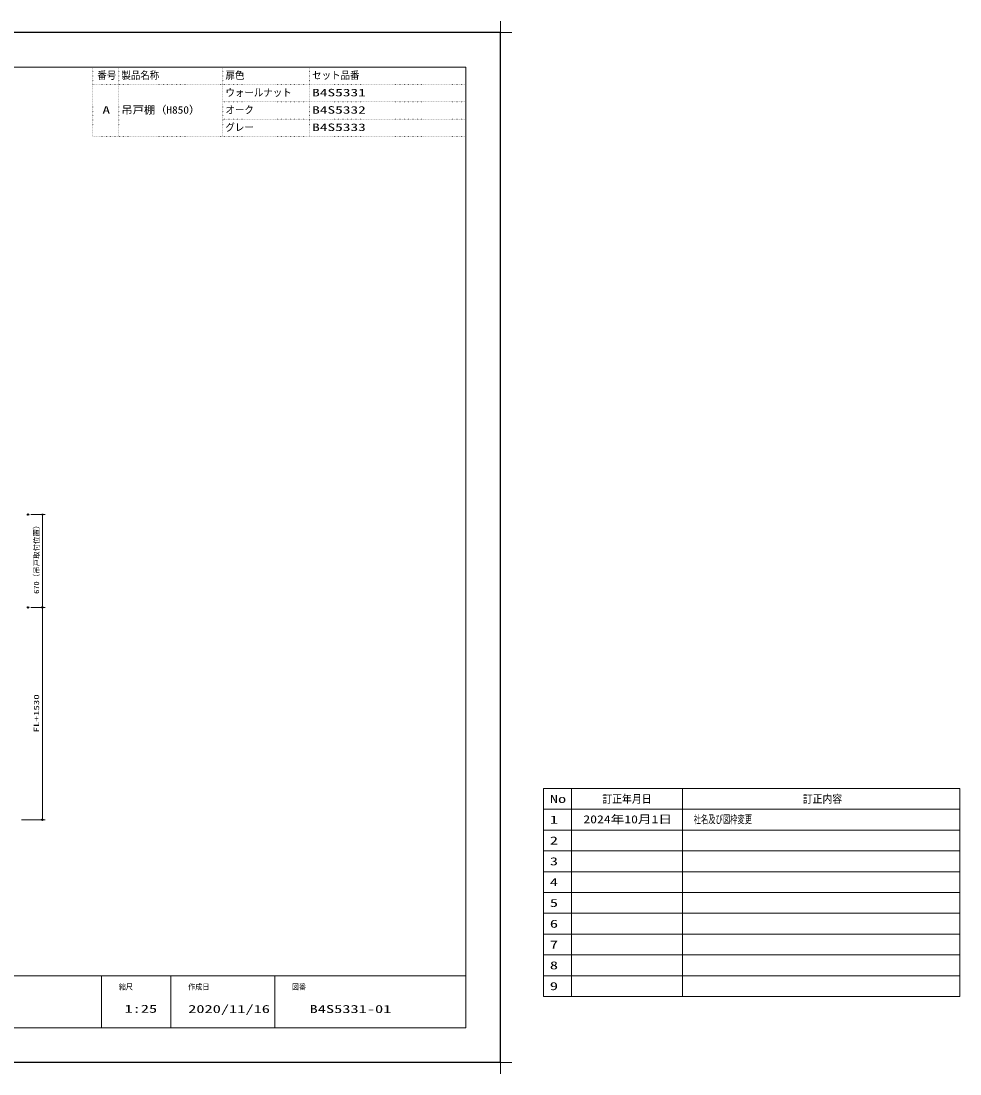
# Model space of a CAD drawing. Units: millimetres, scale not verified. Extents: x -6948 to 6948, y -3796 to 3796.
# Drawn here: x 181 to 6948, y -3795 to 3796 of the extents above; entities that cross this region are included whole.
import ezdxf
from ezdxf.enums import TextEntityAlignment as Align

# ---------------------------------------------------------------- set-up
doc = ezdxf.new("R2010")
doc.units = ezdxf.units.MM
doc.header["$LTSCALE"] = 20
doc.header["$PDMODE"] = 32
doc.header["$PDSIZE"] = 10
doc.linetypes.add('USER3', pattern=[0.26, 0.01, -0.25])
for name, color, linetype, lineweight in [('0-0_0', 30, 'Continuous', 13), ('0-1_図面枠', 3, 'USER3', 15), ('0-6_寸法ﾚｲﾔｰ', 30, 'Continuous', 13), ('0-7_DEFPOINTS', 7, 'Continuous', 25), ('0-A_一般', 7, 'Continuous', 5)]:
    doc.layers.add(name, color=color, linetype=linetype, lineweight=lineweight)
doc.layers.add('0-9_仕様書', color=7, linetype='Continuous')
doc.styles.add('ＭＳ ゴシック', font='')
doc.styles.get('ＭＳ ゴシック').set_extended_font_data('MS Gothic')

# ---------------------------------------------------------------- blocks, each defined once
blk = doc.blocks.new('_DOT')
at = {"layer": '0-0_0'}
blk.add_line((-10, 0), (-20, 0), dxfattribs=at)
for points in [[(0, 0), (-10, 0), (-9.92, 1.25)], [(0, 0), (-9.92, -1.25), (-10, 0)], [(0, 0), (-9.92, 1.25), (-9.69, 2.49)], [(0, 0), (-9.69, -2.49), (-9.92, -1.25)], [(0, 0), (-9.69, 2.49), (-9.3, 3.68)], [(0, 0), (-9.3, -3.68), (-9.69, -2.49)], [(0, 0), (-9.3, 3.68), (-8.76, 4.82)], [(0, 0), (-8.76, -4.82), (-9.3, -3.68)], [(0, 0), (-8.76, 4.82), (-8.09, 5.88)], [(0, 0), (-8.09, -5.88), (-8.76, -4.82)], [(0, 0), (-8.09, 5.88), (-7.29, 6.85)], [(0, 0), (-7.29, -6.85), (-8.09, -5.88)], [(0, 0), (-7.29, 6.85), (-6.37, 7.71)], [(0, 0), (-6.37, -7.71), (-7.29, -6.85)], [(0, 0), (-6.37, 7.71), (-5.36, 8.44)], [(0, 0), (-5.36, -8.44), (-6.37, -7.71)], [(0, 0), (-5.36, 8.44), (-4.26, 9.05)], [(0, 0), (-4.26, -9.05), (-5.36, -8.44)], [(0, 0), (-4.26, 9.05), (-3.09, 9.51)], [(0, 0), (-3.09, -9.51), (-4.26, -9.05)], [(0, 0), (-3.09, 9.51), (-1.87, 9.82)], [(0, 0), (-1.87, -9.82), (-3.09, -9.51)], [(0, 0), (-1.87, 9.82), (-0.63, 9.98)], [(0, 0), (-0.63, -9.98), (-1.87, -9.82)], [(0, 0), (-0.63, 9.98), (0.63, 9.98)], [(0, 0), (0.63, -9.98), (-0.63, -9.98)], [(0, 0), (0.63, 9.98), (1.87, 9.82)], [(0, 0), (1.87, 9.82), (3.09, 9.51)], [(0, 0), (3.09, 9.51), (4.26, 9.05)], [(0, 0), (4.26, 9.05), (5.36, 8.44)], [(0, 0), (5.36, 8.44), (6.37, 7.71)], [(0, 0), (6.37, 7.71), (7.29, 6.85)], [(0, 0), (7.29, 6.85), (8.09, 5.88)], [(0, 0), (8.09, 5.88), (8.76, 4.82)], [(0, 0), (8.76, 4.82), (9.3, 3.68)], [(0, 0), (9.3, 3.68), (9.69, 2.49)], [(0, 0), (9.69, 2.49), (9.92, 1.25)], [(0, 0), (9.92, 1.25), (10, 0)], [(0, 0), (1.87, -9.82), (0.63, -9.98)], [(0, 0), (3.09, -9.51), (1.87, -9.82)], [(0, 0), (4.26, -9.05), (3.09, -9.51)], [(0, 0), (5.36, -8.44), (4.26, -9.05)], [(0, 0), (6.37, -7.71), (5.36, -8.44)], [(0, 0), (7.29, -6.85), (6.37, -7.71)], [(0, 0), (8.09, -5.88), (7.29, -6.85)], [(0, 0), (8.76, -4.82), (8.09, -5.88)], [(0, 0), (9.3, -3.68), (8.76, -4.82)], [(0, 0), (9.69, -2.49), (9.3, -3.68)], [(0, 0), (9.92, -1.25), (9.69, -2.49)], [(0, 0), (10, 0), (9.92, -1.25)]]:
    blk.add_solid(points, dxfattribs=at)
blk = doc.blocks.new('グループ-13-1')
at = {"layer": '0-A_一般'}
for p, q in [((248166.5, -56118), (248166.5, -53462)), ((246838.5, -54790), (249494.5, -54790))]:
    blk.add_line(p, q, dxfattribs=at)

msp = doc.modelspace()

# ---------------------------------------------------------------- linework, layer by layer
at = {"layer": '0-0_0', "color": 7}
for p, q in [((3947.5, -1737.5), (3947.5, -3237.5)), ((3947.5, -1737.5), (6947.5, -1737.5)), ((4147.5, -1737.5), (4147.5, -3237.5)), ((4947.5, -1737.5), (4947.5, -3237.5)), ((6947.5, -1737.5), (6947.5, -3237.5)), ((3947.5, -1887.5), (6947.5, -1887.5)), ((3947.5, -2037.5), (6947.5, -2037.5)), ((3947.5, -2187.5), (6947.5, -2187.5)), ((3947.5, -2337.5), (6947.5, -2337.5)), ((3947.5, -2487.5), (6947.5, -2487.5)), ((3947.5, -2637.5), (6947.5, -2637.5)), ((3947.5, -2787.5), (6947.5, -2787.5)), ((3947.5, -2937.5), (6947.5, -2937.5)), ((760.5, -3087.5), (760.5, -3462.5)), ((1260.5, -3087.5), (1260.5, -3462.5)), ((2010.5, -3087.5), (2010.5, -3462.5)), ((3947.5, -3087.5), (6947.5, -3087.5)), ((3947.5, -3237.5), (6947.5, -3237.5))]:
    msp.add_line(p, q, dxfattribs=at)
at = {"layer": '0-1_図面枠'}
for p, q in [((698, 2962.5), (698, 3462.5)), ((3385.5, 3462.5), (698, 3462.5)), ((885.5, 2962.5), (885.5, 3462.5)), ((1635.5, 2962.5), (1635.5, 3462.5)), ((2260.5, 2962.5), (2260.5, 3462.5)), ((3385.5, 2962.5), (3385.5, 3462.5)), ((3385.5, 3337.5), (698, 3337.5)), ((3385.5, 3212.5), (1635.5, 3212.5)), ((3385.5, 3087.5), (1635.5, 3087.5)), ((3385.5, 2962.5), (698, 2962.5))]:
    msp.add_line(p, q, dxfattribs=at)
at = {"layer": '0-1_図面枠', "linetype": 'Continuous'}
msp.add_line((-6614.5, -3087.5), (3385.5, -3087.5), dxfattribs=at)
msp.add_lwpolyline([(-6614.5, -3462.5), (3385.5, -3462.5), (3385.5, 3462.5), (-6614.5, 3462.5)], close=True, dxfattribs=at)
at = {"layer": '0-6_寸法ﾚｲﾔｰ'}
for p, q in [((252, 237.5), (355.48, 237.5)), ((335.48, 222.5), (335.48, -417.5)), ((252, -432.5), (355.48, -432.5)), ((252, -432.5), (355.48, -432.5)), ((335.48, -447.5), (335.48, -1947.5)), ((185.48, -1962.5), (355.48, -1962.5))]:
    msp.add_line(p, q, dxfattribs=at)
at = {"layer": '0-7_DEFPOINTS'}
for p, q in [((3635.5, 3712.5), (-6864.5, 3712.5)), ((3635.5, -3712.5), (3635.5, 3712.5)), ((3635.5, -3712.5), (-6864.5, -3712.5))]:
    msp.add_line(p, q, dxfattribs=at)
for p in [(232, 237.5), (232, -432.5), (335.48, -432.5), (335.48, -1962.5)]:
    msp.add_point(p, dxfattribs=at)

# ---------------------------------------------------------------- block references
at = {"layer": '0-6_寸法ﾚｲﾔｰ', "xscale": 0.75, "yscale": 0.75}
for p, rotation in [((335.48, 237.5), 90), ((335.48, -432.5), 270), ((335.48, -432.5), 90), ((335.48, -1962.5), 270)]:
    msp.add_blockref('_DOT', p, dxfattribs=dict(at, rotation=rotation))
at = {"layer": '0-7_DEFPOINTS', "xscale": 0.0625, "yscale": 0.0625}
for p in [(-11874.91, 7136.88), (-11874.91, -288.12)]:
    msp.add_blockref('グループ-13-1', p, dxfattribs=at)

# ---------------------------------------------------------------- texts
at = {"layer": '0-1_図面枠', "style": 'ＭＳ ゴシック'}
for s, height, width, p in [('No', 57.77, 1.5, (3992.06, -1858.87)), ('訂正年月日', 57.77, 0.9, (4370.63, -1858.87)), ('訂正内容', 57.77, 0.9, (5815.09, -1858.87)), ('1', 57.77, 1.5, (3992.06, -2008.87)), ('2024年10月1日', 57.73, 1.25, (4233.8, -2005.77)), ('社名及び図枠変更', 57.73, 0.65, (5028.84, -2005.77)), ('2', 57.77, 1.5, (3992.06, -2158.87)), ('3', 57.77, 1.5, (3992.06, -2308.87)), ('4', 57.77, 1.5, (3992.06, -2458.87)), ('5', 57.77, 1.5, (3992.06, -2608.87)), ('6', 57.77, 1.5, (3992.06, -2758.87)), ('7', 57.77, 1.5, (3992.06, -2908.87)), ('8', 57.77, 1.5, (3992.06, -3058.87)), ('縮尺', 40.47, 0.9, (885.5, -3200.24)), ('作成日', 40.47, 0.9, (1385.5, -3199.77)), ('図番', 40.47, 0.9, (2132.98, -3200.46)), ('9', 57.77, 1.5, (3992.06, -3208.87)), ('1:25', 57.77, 1.5, (926.27, -3371.99)), ('2020/11/16', 57.77, 1.5, (1385.5, -3373.6)), ('B4S5331-01', 57.77, 1.5, (2260.5, -3373.6))]:
    msp.add_text(s, height=height, dxfattribs=dict(at, width=width)).set_placement(p, align=Align.BOTTOM_LEFT)
at = {"layer": '0-6_寸法ﾚｲﾔｰ', "style": 'ＭＳ ゴシック'}
msp.add_text('670（吊戸取付位置）', height=38.48, rotation=90, dxfattribs=at).set_placement((322.88, -334.19), align=Align.BOTTOM_LEFT)
at = {"layer": '0-6_寸法ﾚｲﾔｰ', "style": 'ＭＳ ゴシック', "width": 1.5}
msp.add_text('FL+1530', height=38.42, rotation=90, dxfattribs=at).set_placement((322.88, -1332.74), align=Align.BOTTOM_LEFT)
at = {"layer": '0-9_仕様書', "style": 'ＭＳ ゴシック'}
for s, height, width, p in [('番号', 54.11, 0.9, (730.81, 3361.47)), ('製品名称', 54.11, 0.9, (904.25, 3361.47)), ('扉色', 54.11, 0.9, (1654.25, 3361.47)), ('セット品番', 54.11, 0.9, (2279.25, 3361.47)), ('ウォールナット', 54.11, 0.9, (1654.25, 3236.47)), ('B4S5331', 54.11, 1.5, (2279.25, 3236.47)), ('吊戸棚（H850）', 54.12, 1.1, (904.25, 3111.47)), ('A', 54.11, 1.5, (767.64, 3111.47)), ('オーク', 54.11, 0.9, (1654.25, 3111.47)), ('B4S5332', 54.11, 1.5, (2279.25, 3111.47)), ('グレー', 54.11, 0.9, (1654.25, 2986.47)), ('B4S5333', 54.11, 1.5, (2279.25, 2986.47))]:
    msp.add_text(s, height=height, dxfattribs=dict(at, width=width)).set_placement(p, align=Align.BOTTOM_LEFT)

doc.saveas('drawing.dxf')
